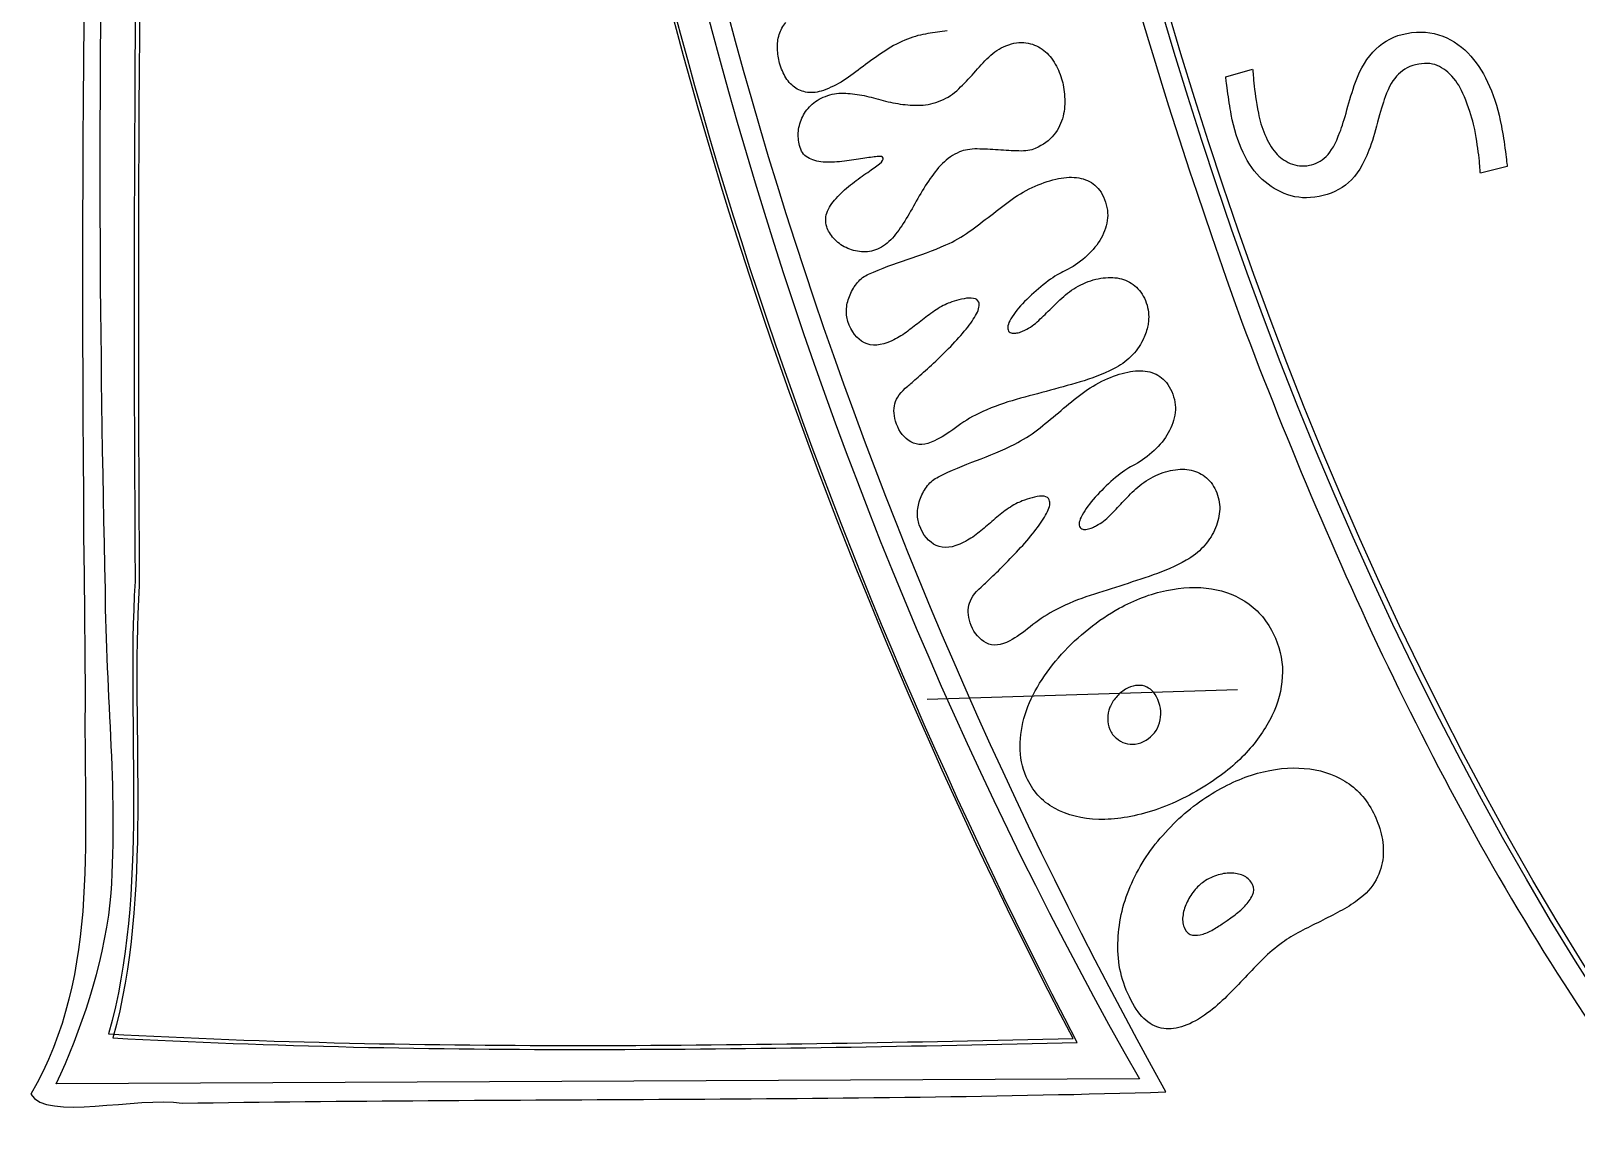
# Model space of a CAD drawing. Extents: x -1 to 139, y 0 to 188.
# Drawn here: x 38.87 to 70.32, y 57.28 to 79.46 of the extents above; entities that cross this region are included whole.
import ezdxf

# ---------------------------------------------------------------- set-up
doc = ezdxf.new("R2010")
doc.units = 0
for name, color, linetype in [('Back_Silk', 7, 'CONTINUOUS'), ('Edge', 7, 'CONTINUOUS'), ('Infill', 7, 'CONTINUOUS')]:
    doc.layers.add(name, color=color, linetype=linetype)

msp = doc.modelspace()

# ---------------------------------------------------------------- linework, layer by layer
at = {"layer": 'Back_Silk', "color": 7}
for points in [[(66.874267, 79.413265)], [(56.220041, 76.876319), (56.220035, 76.876341)], [(58.009815, 67.360461), (58.009824, 67.360461)], [(61.566576, 65.028779), (61.566578, 65.028768)], [(59.130268, 64.283288), (59.130267, 64.283299)], [(62.354408, 61.191053), (62.354392, 61.191086)], [(61.261855, 59.732494), (61.261851, 59.732494)]]:
    msp.add_lwpolyline(points, close=True, dxfattribs=at)
for points in [[(54.110182, 78.807937), (54.110208, 78.807862), (54.110212, 78.807809)], [(63.189376, 78.526909), (63.735973, 78.685151)], [(68.916805, 76.704422), (68.369713, 76.569997)], [(56.489519, 71.462778), (56.489528, 71.462768), (56.489579, 71.462044)]]:
    msp.add_lwpolyline(points, dxfattribs=at)
for points in [[(70.960466, 59.68689), (59.760466, 77.08689), (56.960466, 101.18739), (59.760466, 107.18739)], [(54.103572, 79.387015), (54.129236, 79.479762), (54.174573, 79.563115), (54.239527, 79.636901)], [(54.067895, 79.098659), (54.061134, 79.200367), (54.072989, 79.296569), (54.103572, 79.387015)], [(56.715625, 79.297863), (56.557932, 79.237076), (56.409272, 79.159488), (56.269739, 79.06482)], [(57.126076, 79.407734), (56.994775, 79.389271), (56.857922, 79.352669), (56.715625, 79.297863)], [(57.519942, 79.463554), (57.38765, 79.448438), (57.25636, 79.429868), (57.126076, 79.407734)], [(58.716767, 79.160483), (58.866292, 79.219974), (59.001706, 79.240057), (59.122844, 79.221162)], [(66.242992, 79.092086), (66.413013, 79.259129), (66.623438, 79.366188), (66.874267, 79.413265)], [(66.874275, 79.413195), (67.137902, 79.462673), (67.381303, 79.443442), (67.60448, 79.3555)], [(67.60448, 79.3555), (67.824617, 79.269634), (68.015809, 79.133289), (68.178055, 78.946465)], [(54.110212, 78.807809), (54.0839, 78.902283), (54.069785, 78.99924), (54.067895, 79.098659)], [(56.269739, 79.06482), (56.129165, 78.973801), (55.992154, 78.87787), (55.858737, 78.776874)], [(58.063922, 78.606131), (58.162522, 78.721994), (58.263402, 78.830396), (58.366492, 78.931402)], [(58.366492, 78.931402), (58.469588, 79.032463), (58.586397, 79.108657), (58.716767, 79.160483)], [(59.122844, 79.221162), (59.247838, 79.203779), (59.356943, 79.160591), (59.450233, 79.091609)], [(59.450233, 79.091609), (59.547363, 79.024127), (59.629054, 78.936963), (59.695469, 78.82991)], [(65.828941, 78.418215), (65.931913, 78.702501), (66.069931, 78.927125), (66.242992, 79.092086)], [(68.178055, 78.946465), (68.3267, 78.775639), (68.453755, 78.571618), (68.559218, 78.334402)], [(54.239475, 78.506301), (54.184895, 78.593973), (54.141764, 78.694601), (54.110182, 78.807937)], [(55.858737, 78.776874), (55.725318, 78.675922), (55.592877, 78.579105), (55.461356, 78.486586)], [(59.695469, 78.82991), (59.761886, 78.722804), (59.813167, 78.60977), (59.84938, 78.490463)], [(63.735973, 78.685151), (63.737746, 78.661607), (63.746322, 78.566507), (63.761701, 78.399851)], [(67.11505, 78.786759), (66.943565, 78.754574), (66.80664, 78.686481), (66.704276, 78.582481)], [(67.537387, 78.738842), (67.417076, 78.80105), (67.276297, 78.817022), (67.11505, 78.786759)], [(67.870983, 78.443744), (67.768416, 78.580823), (67.657217, 78.679189), (67.537387, 78.738842)], [(54.440012, 78.295381), (54.360934, 78.348287), (54.294056, 78.418597), (54.239475, 78.506301)], [(54.714695, 78.208141), (54.609597, 78.216779), (54.518026, 78.246255), (54.440012, 78.295381)], [(55.461356, 78.486586), (55.328774, 78.397834), (55.191468, 78.325505), (55.049336, 78.270008)], [(57.754812, 78.282372), (57.861239, 78.385915), (57.964261, 78.493853), (58.063922, 78.606131)], [(59.84938, 78.490463), (59.882399, 78.381683), (59.902441, 78.259644), (59.909638, 78.124152)], [(63.226616, 78.243759), (63.203552, 78.409007), (63.191138, 78.50339), (63.189376, 78.526909)], [(63.761701, 78.399851), (63.777087, 78.233162), (63.807357, 78.029521), (63.852512, 77.788928)], [(65.656032, 77.857152), (65.705269, 78.046571), (65.762906, 78.233592), (65.828941, 78.418215)], [(66.704276, 78.582481), (66.598873, 78.480555), (66.508676, 78.325846), (66.433685, 78.118352)], [(68.102146, 77.974431), (68.025961, 78.182699), (67.948907, 78.339136), (67.870983, 78.443744)], [(68.559218, 78.334402), (68.662125, 78.096698), (68.74192, 77.826837), (68.798605, 77.524817)], [(55.049336, 78.270008), (54.926401, 78.222069), (54.814889, 78.201339), (54.714695, 78.208141)], [(54.74554, 77.944965), (54.82194, 78.020868), (54.921591, 78.082811), (55.044473, 78.130998)], [(55.044473, 78.130998), (55.163503, 78.177641), (55.285679, 78.198587), (55.410963, 78.194052)], [(55.410963, 78.194052), (55.531336, 78.191893), (55.654899, 78.178505), (55.781676, 78.154427)], [(55.781676, 78.154427), (55.908454, 78.13035), (56.03736, 78.099254), (56.168424, 78.061141)], [(56.168424, 78.061141), (56.299487, 78.023027), (56.432218, 77.994199), (56.566594, 77.974441)], [(56.978754, 77.950579), (57.114247, 77.955978), (57.252741, 77.988153), (57.394344, 78.045485)], [(57.394344, 78.045485), (57.528285, 78.099686), (57.648389, 78.178828), (57.754812, 78.282372)], [(59.909638, 78.124152), (59.92065, 77.990248), (59.910152, 77.857088), (59.87812, 77.724447)], [(63.301324, 77.760975), (63.271541, 77.919664), (63.246638, 78.080592), (63.226616, 78.243759)], [(66.433685, 78.118352), (66.384598, 77.984602), (66.333277, 77.81334), (66.279724, 77.604565)], [(54.491079, 77.386208), (54.495339, 77.488564), (54.519688, 77.588383), (54.564182, 77.685491)], [(54.564182, 77.685491), (54.604841, 77.781045), (54.66531, 77.867561), (54.74554, 77.944965)], [(56.566594, 77.974441), (56.700974, 77.95479), (56.83836, 77.9468), (56.978754, 77.950579)], [(59.87812, 77.724447), (59.846092, 77.591827), (59.784074, 77.466031), (59.691981, 77.347026)], [(63.541901, 76.987387), (63.435799, 77.213889), (63.355606, 77.471751), (63.301324, 77.760975)], [(63.852512, 77.788928), (63.879413, 77.645598), (63.923911, 77.500269), (63.986006, 77.352941)], [(65.511176, 77.400729), (65.55547, 77.517679), (65.603755, 77.66982), (65.656032, 77.857152)], [(68.254614, 77.458543), (68.229155, 77.594195), (68.178332, 77.766158), (68.102146, 77.974431)], [(54.526412, 77.091806), (54.497525, 77.189411), (54.485744, 77.287588), (54.491079, 77.386208)], [(63.986006, 77.352941), (64.045058, 77.207702), (64.118667, 77.083736), (64.206834, 76.981044)], [(65.234111, 76.907567), (65.334877, 77.005964), (65.427232, 77.170351), (65.511176, 77.400729)], [(66.279724, 77.604565), (66.22617, 77.39579), (66.166453, 77.205733), (66.100575, 77.034394)], [(68.344223, 76.875223), (68.326276, 77.041431), (68.296406, 77.235871), (68.254614, 77.458543)], [(68.798605, 77.524817), (68.829348, 77.36101), (68.856172, 77.189844), (68.879077, 77.011319)], [(54.715772, 76.865997), (54.620712, 76.911344), (54.557527, 76.986686), (54.526412, 77.091806)], [(58.132403, 77.060333), (57.989956, 77.061164), (57.869201, 77.041006), (57.77008, 76.999329)], [(58.558876, 77.040142), (58.413178, 77.051155), (58.271027, 77.057849), (58.132403, 77.060333)], [(58.979426, 77.019304), (58.844765, 77.022543), (58.704563, 77.029021), (58.558876, 77.040142)], [(59.312644, 77.07113), (59.221369, 77.032152), (59.110277, 77.014661), (58.979426, 77.019304)], [(59.691981, 77.347026), (59.602605, 77.233171), (59.476197, 77.14104), (59.312644, 77.07113)], [(55.040832, 76.790958), (54.914258, 76.797436), (54.805898, 76.822917), (54.715772, 76.865997)], [(55.427563, 76.811472), (55.291364, 76.793117), (55.162464, 76.786207), (55.040832, 76.790958)], [(55.804041, 76.866321), (55.685435, 76.846562), (55.559922, 76.828207), (55.427563, 76.811472)], [(56.095132, 76.905406), (56.015851, 76.897848), (55.918848, 76.88446), (55.804041, 76.866321)], [(55.903122, 76.583137), (55.998328, 76.651806), (56.077329, 76.709483), (56.140492, 76.756418)], [(56.220036, 76.876362), (56.211052, 76.90573), (56.169466, 76.915447), (56.095132, 76.905406)], [(56.140492, 76.756418), (56.202463, 76.806948), (56.228988, 76.846897), (56.220041, 76.876319)], [(57.423673, 76.761709), (57.318572, 76.656006), (57.223797, 76.53807), (57.13946, 76.407674)], [(57.77008, 76.999329), (57.640486, 76.944912), (57.524967, 76.865781), (57.423673, 76.761709)], [(63.93073, 76.440354), (63.777132, 76.581103), (63.647522, 76.763447), (63.541901, 76.987387)], [(64.206834, 76.981044), (64.284915, 76.889713), (64.38315, 76.818064), (64.501541, 76.766098)], [(64.501541, 76.766098), (64.619931, 76.714125), (64.749512, 76.701348), (64.890283, 76.727768)], [(64.890283, 76.727768), (65.015697, 76.751307), (65.130307, 76.81124), (65.234111, 76.907567)], [(66.100575, 77.034394), (65.990886, 76.743543), (65.853188, 76.524277), (65.687481, 76.376596)], [(68.369713, 76.569997), (68.368097, 76.606797), (68.359601, 76.708539), (68.344223, 76.875223)], [(68.879077, 77.011319), (68.9015, 76.835356), (68.914076, 76.733057), (68.916805, 76.704422)], [(55.590904, 76.359422), (55.698944, 76.442019), (55.803043, 76.516595), (55.903122, 76.583137)], [(59.310401, 76.303785), (59.473528, 76.375046), (59.63232, 76.426321), (59.786641, 76.457751)], [(59.786641, 76.457751), (59.937168, 76.487551), (60.074389, 76.491653), (60.198239, 76.470167)], [(60.198239, 76.470167), (60.325894, 76.450409), (60.435119, 76.400742), (60.526026, 76.321417)], [(64.450298, 76.128494), (64.257039, 76.198208), (64.083849, 76.302161), (63.93073, 76.440354)], [(55.292677, 76.090436), (55.379618, 76.185558), (55.479037, 76.275195), (55.590904, 76.359422)], [(57.13946, 76.407674), (57.051315, 76.27567), (56.968886, 76.13953), (56.892212, 75.999234)], [(58.843851, 76.039021), (58.987918, 76.142672), (59.143462, 76.23083), (59.310401, 76.303785)], [(60.526026, 76.321417), (60.620736, 76.243678), (60.69259, 76.130245), (60.74195, 75.980738)], [(65.088834, 76.093337), (64.853362, 76.049142), (64.640517, 76.060861), (64.450298, 76.128494)], [(65.687481, 76.376596), (65.518736, 76.23099), (65.319187, 76.13657), (65.088834, 76.093337)], [(55.068878, 75.478601), (55.035118, 75.586625), (55.041018, 75.692479), (55.086531, 75.79585)], [(55.086531, 75.79585), (55.132053, 75.899286), (55.200778, 75.997431), (55.292677, 76.090436)], [(56.892212, 75.999234), (56.815533, 75.858937), (56.73738, 75.723791), (56.657673, 75.593849)], [(58.405752, 75.706386), (58.549951, 75.822853), (58.695999, 75.933706), (58.843851, 76.039021)], [(60.74195, 75.980738), (60.790161, 75.834698), (60.798903, 75.690849), (60.76812, 75.548706)], [(55.215745, 75.237471), (55.143447, 75.316182), (55.094486, 75.396663), (55.068878, 75.478601)], [(56.657673, 75.593849), (56.577966, 75.463896), (56.493818, 75.348292), (56.40508, 75.247145)], [(57.9665, 75.377768), (58.113991, 75.483903), (58.260396, 75.593482), (58.405752, 75.706386)], [(60.76812, 75.548706), (60.736179, 75.410062), (60.678488, 75.277388), (60.594964, 75.150631)], [(55.46215, 75.052518), (55.365231, 75.099161), (55.283071, 75.160834), (55.215745, 75.237471)], [(56.40508, 75.247145), (56.316342, 75.145977), (56.215123, 75.070485), (56.10126, 75.020883)], [(57.495271, 75.107885), (57.661972, 75.181521), (57.819015, 75.271612), (57.9665, 75.377768)], [(60.594964, 75.150631), (60.510271, 75.027372), (60.40477, 74.914316), (60.278381, 74.811658)], [(55.774711, 74.966898), (55.66327, 74.977695), (55.559073, 75.005875), (55.46215, 75.052518)], [(56.10126, 75.020883), (55.991189, 74.972944), (55.88236, 74.954913), (55.774711, 74.966898)], [(56.708141, 74.810179), (56.971517, 74.892992), (57.233843, 74.992379), (57.495271, 75.107885)], [(55.920764, 74.513283), (56.182269, 74.628519), (56.44478, 74.727355), (56.708141, 74.810179)], [(59.874106, 74.558479), (59.776187, 74.513347), (59.659636, 74.439258), (59.524761, 74.336125)], [(60.278381, 74.811658), (60.151985, 74.708979), (60.017269, 74.624503), (59.874106, 74.558479)], [(55.543913, 74.093279), (55.582757, 74.186781), (55.633512, 74.270522), (55.696092, 74.344612)], [(55.696092, 74.344612), (55.758684, 74.418679), (55.833593, 74.474867), (55.920764, 74.513283)], [(59.524761, 74.336125), (59.389854, 74.233014), (59.2624, 74.120811), (59.142469, 73.999474)], [(59.92952, 74.089802), (60.030287, 74.177582), (60.150281, 74.253884), (60.289472, 74.318785)], [(60.289472, 74.318785), (60.424886, 74.381948), (60.559988, 74.420601), (60.694674, 74.435004)], [(60.694674, 74.435004), (60.828164, 74.452927), (60.952575, 74.446557), (61.067887, 74.416109)], [(61.067887, 74.416109), (61.183208, 74.385662), (61.283833, 74.32833), (61.369882, 74.24435)], [(61.369882, 74.24435), (61.45849, 74.165532), (61.525691, 74.060725), (61.571718, 73.929693)], [(55.472885, 73.813592), (55.480201, 73.910226), (55.503856, 74.003501), (55.543913, 74.093279)], [(57.51392, 73.908174), (57.412045, 73.861747), (57.315699, 73.805279), (57.224919, 73.738737)], [(57.659046, 73.961944), (57.592472, 73.939918), (57.544115, 73.921995), (57.51392, 73.908174)], [(57.864163, 74.011934), (57.793987, 74.000597), (57.725609, 73.983969), (57.659046, 73.961944)], [(58.057485, 74.019492), (57.99758, 74.029209), (57.933132, 74.02705), (57.864163, 74.011934)], [(58.161673, 73.942941), (58.147132, 73.986021), (58.112419, 74.011502), (58.057485, 74.019492)], [(58.118096, 73.705158), (58.167721, 73.802763), (58.182281, 73.88197), (58.161673, 73.942941)], [(59.142469, 73.999474), (59.017558, 73.87994), (58.918413, 73.761778), (58.84502, 73.644997)], [(59.642371, 73.820643), (59.729284, 73.910474), (59.825001, 74.000219), (59.92952, 74.089802)], [(61.571718, 73.929693), (61.615321, 73.805549), (61.629865, 73.67755), (61.615374, 73.545384)], [(55.500559, 73.551991), (55.474839, 73.62973), (55.465595, 73.716948), (55.472885, 73.813592)], [(57.224919, 73.738737), (57.130367, 73.6705), (57.038347, 73.601193), (56.948858, 73.530872)], [(57.903755, 73.393815), (57.995789, 73.507367), (58.067252, 73.611105), (58.118096, 73.705158)], [(58.84502, 73.644997), (58.766646, 73.530041), (58.738593, 73.440329), (58.760709, 73.376227)], [(59.381997, 73.569202), (59.467465, 73.650503), (59.554242, 73.734299), (59.642371, 73.820643)], [(55.834762, 73.116882), (55.68328, 73.192245), (55.571601, 73.337357), (55.500559, 73.551991)], [(56.684319, 73.327726), (56.593673, 73.260893), (56.497476, 73.204079), (56.395686, 73.157371)], [(56.948858, 73.530872), (56.859371, 73.460584), (56.771197, 73.392833), (56.684319, 73.327726)], [(57.592333, 73.042124), (57.707908, 73.163039), (57.811723, 73.280263), (57.903755, 73.393815)], [(58.760709, 73.376227), (58.771768, 73.34416), (58.791662, 73.324509), (58.820355, 73.317383)], [(58.820355, 73.317383), (58.845297, 73.308745), (58.876519, 73.306586), (58.914021, 73.311984)], [(58.914021, 73.311984), (58.947771, 73.315224), (58.98216, 73.323429), (59.017198, 73.335738)], [(59.017198, 73.335738), (59.051003, 73.351609), (59.079178, 73.36489), (59.101712, 73.375579)], [(59.101712, 73.375579), (59.203137, 73.423302), (59.296537, 73.487922), (59.381997, 73.569202)], [(61.595336, 73.431443), (61.574983, 73.341935), (61.543314, 73.253886), (61.500322, 73.167261)], [(61.615374, 73.545384), (61.610706, 73.507162), (61.604027, 73.469157), (61.595336, 73.431443)], [(56.395686, 73.157371), (56.169458, 73.053612), (55.982563, 73.039748), (55.834762, 73.116882)], [(57.244142, 72.703011), (57.355724, 72.810009), (57.471735, 72.923032), (57.592333, 73.042124)], [(61.500322, 73.167261), (61.441663, 73.049304), (61.360686, 72.938559), (61.257359, 72.83508)], [(56.930381, 72.416555), (57.024293, 72.49872), (57.128788, 72.594231), (57.244142, 72.703011)], [(61.257359, 72.83508), (61.157771, 72.73348), (61.040759, 72.649587), (60.906269, 72.583822)], [(56.7183, 72.234215), (56.765943, 72.273624), (56.836388, 72.334303), (56.930381, 72.416555)], [(60.210521, 72.045299), (60.350936, 72.155548), (60.503344, 72.250842), (60.667674, 72.33142)], [(60.906269, 72.583822), (60.682099, 72.4742), (60.454771, 72.385568), (60.224152, 72.318313)], [(60.667674, 72.33142), (60.828257, 72.410131), (60.9852, 72.46864), (61.138401, 72.507056)], [(61.138401, 72.507056), (61.28787, 72.543658), (61.424944, 72.553807), (61.549575, 72.537827)], [(61.549575, 72.537827), (61.677948, 72.523683), (61.788947, 72.478767), (61.882654, 72.40321)], [(61.882654, 72.40321), (61.980102, 72.329466), (62.055921, 72.218969), (62.110406, 72.07145)], [(56.456468, 71.874717), (56.488403, 71.996335), (56.575697, 72.11616), (56.7183, 72.234215)], [(59.535834, 72.125381), (59.302557, 72.065673), (59.070493, 72.002856), (58.839621, 71.936681)], [(60.224152, 72.318313), (59.993535, 72.251047), (59.764107, 72.18674), (59.535834, 72.125381)], [(59.784046, 71.692712), (59.924203, 71.815712), (60.066381, 71.933226), (60.210521, 72.045299)], [(62.110406, 72.07145), (62.163623, 71.927353), (62.177221, 71.783796), (62.151201, 71.640271)], [(56.489579, 71.462044), (56.43423, 71.619087), (56.423273, 71.756803), (56.456468, 71.874717)], [(58.839621, 71.936681), (58.60876, 71.870496), (58.382941, 71.784141), (58.162263, 71.677164)], [(59.356146, 71.34427), (59.499983, 71.457056), (59.642612, 71.573221), (59.784046, 71.692712)], [(56.778277, 71.101132), (56.643155, 71.179627), (56.546767, 71.300348), (56.489519, 71.462778)], [(57.687753, 71.383874), (57.538464, 71.273442), (57.396599, 71.185435), (57.261971, 71.120027)], [(58.162263, 71.677164), (57.99395, 71.595539), (57.835747, 71.49789), (57.687753, 71.383874)], [(62.151201, 71.640271), (62.123906, 71.50019), (62.070623, 71.36499), (61.991305, 71.234583)], [(56.783093, 71.097893), (56.781519, 71.0988), (56.779944, 71.100052), (56.778277, 71.101132)], [(57.261971, 71.120027), (57.078731, 71.030952), (56.919136, 71.023394), (56.783093, 71.097893)], [(58.894246, 71.053183), (59.058374, 71.134376), (59.212312, 71.231485), (59.356146, 71.34427)], [(61.991305, 71.234583), (61.910705, 71.10761), (61.808942, 70.989923), (61.685961, 70.881694)], [(58.117642, 70.719825), (58.378033, 70.814622), (58.636847, 70.925864), (58.894246, 71.053183)], [(61.685961, 70.881694), (61.562974, 70.773453), (61.431061, 70.683007), (61.290107, 70.610634)], [(57.340826, 70.387168), (57.598284, 70.514238), (57.85727, 70.625016), (58.117642, 70.719825)], [(61.290107, 70.610634), (61.193698, 70.561076), (61.079608, 70.481912), (60.948153, 70.372819)], [(61.713195, 70.389954), (61.846497, 70.459163), (61.98028, 70.503852), (62.114439, 70.524388)], [(62.114439, 70.524388), (62.247289, 70.548357), (62.371842, 70.547709), (62.48808, 70.522228)], [(62.48808, 70.522228), (62.604325, 70.497179), (62.706735, 70.444706), (62.795431, 70.365067)], [(56.977796, 69.951066), (57.013648, 70.045972), (57.06168, 70.131851), (57.121831, 70.208586)], [(57.121831, 70.208586), (57.181977, 70.285352), (57.255006, 70.344812), (57.340826, 70.387168)], [(60.948153, 70.372819), (60.816669, 70.263715), (60.692924, 70.145909), (60.577009, 70.019271)], [(61.082634, 69.863146), (61.166569, 69.956864), (61.259311, 70.050787), (61.36086, 70.144991)], [(61.36086, 70.144991), (61.458719, 70.237306), (61.576175, 70.318845), (61.713195, 70.389954)], [(62.795431, 70.365067), (62.886515, 70.290675), (62.957029, 70.18955), (63.007231, 70.061368)], [(56.915658, 69.668983), (56.919919, 69.765724), (56.940619, 69.859734), (56.977796, 69.951066)], [(58.952004, 69.855523), (58.851689, 69.804561), (58.757221, 69.743839), (58.668646, 69.673291)], [(59.095316, 69.915662), (59.029492, 69.890613), (58.981737, 69.870639), (58.952004, 69.855523)], [(59.298716, 69.974722), (59.228938, 69.960254), (59.161132, 69.940603), (59.095316, 69.915662)], [(59.491717, 69.99081), (59.431506, 69.998368), (59.367171, 69.992969), (59.298716, 69.974722)], [(59.598368, 69.918901), (59.582429, 69.961334), (59.546891, 69.985195), (59.491717, 69.99081)], [(59.562581, 69.679218), (59.608992, 69.779091), (59.620958, 69.858859), (59.598368, 69.918901)], [(60.577009, 70.019271), (60.456054, 69.894219), (60.360814, 69.771684), (60.291282, 69.651654)], [(60.830618, 69.600152), (60.913374, 69.685232), (60.997372, 69.772904), (61.082634, 69.863146)], [(63.007231, 70.061368), (63.05479, 69.939934), (63.073443, 69.813371), (63.063255, 69.681248)], [(56.951557, 69.409304), (56.92341, 69.485639), (56.911426, 69.572274), (56.915658, 69.668983)], [(58.668646, 69.673291), (58.576352, 69.600843), (58.486629, 69.527499), (58.399466, 69.453215)], [(59.358518, 69.358352), (59.446792, 69.476018), (59.514832, 69.58292), (59.562581, 69.679218)], [(60.291282, 69.651654), (60.216715, 69.533221), (60.191628, 69.442267), (60.215863, 69.379169)], [(60.556812, 69.393961), (60.656627, 69.446327), (60.747865, 69.515071), (60.830618, 69.600152)], [(63.063255, 69.681248), (63.051734, 69.552505), (63.017381, 69.42551), (62.960167, 69.300113)], [(57.299356, 68.989796), (57.145537, 69.058357), (57.029311, 69.198351), (56.951557, 69.409304)], [(58.141644, 69.238365), (58.053213, 69.167537), (57.958902, 69.106436), (57.858674, 69.055226)], [(58.399466, 69.453215), (58.312303, 69.378932), (58.226369, 69.307315), (58.141644, 69.238365)], [(59.05877, 68.99269), (59.170319, 69.11881), (59.270245, 69.240687), (59.358518, 69.358352)], [(60.215863, 69.379169), (60.227978, 69.347642), (60.24852, 69.328855), (60.277445, 69.323025)], [(60.277445, 69.323025), (60.302674, 69.315467), (60.333951, 69.314387), (60.371273, 69.321945)], [(60.371273, 69.321945), (60.404893, 69.327343), (60.439014, 69.336413), (60.473635, 69.350341)], [(60.473635, 69.350341), (60.506906, 69.367724), (60.534631, 69.3823), (60.556812, 69.393961)], [(62.960167, 69.300113), (62.905288, 69.180104), (62.827994, 69.066002), (62.728229, 68.957902)], [(57.858674, 69.055226), (57.635908, 68.941382), (57.449562, 68.919313), (57.299356, 68.989796)], [(58.721904, 68.637856), (58.829894, 68.749919), (58.942144, 68.868189), (59.05877, 68.99269)], [(62.728229, 68.957902), (62.632137, 68.851767), (62.518128, 68.762422), (62.386089, 68.690103)], [(58.417764, 68.337127), (58.50891, 68.423611), (58.610193, 68.52384), (58.721904, 68.637856)], [(62.386089, 68.690103), (62.166, 68.569554), (61.94207, 68.469704), (61.714064, 68.39108)], [(58.211838, 68.14507), (58.258166, 68.186746), (58.32653, 68.250556), (58.417764, 68.337127)], [(61.714064, 68.39108), (61.486062, 68.312477), (61.259096, 68.236952), (61.033125, 68.164558)], [(57.962256, 67.773123), (57.990005, 67.896522), (58.073226, 68.020493), (58.211838, 68.14507)], [(60.34382, 67.942582), (60.11532, 67.865491), (59.892541, 67.768502), (59.67566, 67.651084)], [(61.033125, 68.164558), (60.802092, 68.093622), (60.572328, 68.019684), (60.34382, 67.942582)], [(61.020262, 67.71321), (61.335338, 67.886859), (61.656574, 68.006673), (61.983279, 68.074576)], [(61.983279, 68.074576), (62.304934, 68.143893), (62.610034, 68.15523), (62.898437, 68.10999)], [(62.898437, 68.10999), (63.181852, 68.066046), (63.437102, 67.960851), (63.664935, 67.795041)], [(58.009825, 67.360385), (57.948873, 67.515657), (57.933118, 67.653395), (57.962256, 67.773123)], [(59.67566, 67.651084), (59.510242, 67.561577), (59.355542, 67.456306), (59.21172, 67.335055)], [(60.402835, 67.295862), (60.601846, 67.45717), (60.807772, 67.596095), (61.020262, 67.71321)], [(63.664935, 67.795041), (63.89144, 67.632503), (64.068421, 67.402796), (64.197935, 67.104593)], [(58.316707, 67.007312), (58.176087, 67.080084), (58.073607, 67.197955), (58.009815, 67.360461)], [(59.21172, 67.335055), (59.066463, 67.217346), (58.927838, 67.122451), (58.795558, 67.050608)], [(59.847805, 66.775316), (60.017283, 66.964685), (60.202394, 67.138053), (60.402835, 67.295862)], [(58.795558, 67.050608), (58.615522, 66.952787), (58.45597, 66.938103), (58.316707, 67.007312)], [(64.197935, 67.104593), (64.308946, 66.848995), (64.356311, 66.58694), (64.340301, 66.316022)], [(59.40203, 66.187181), (59.528206, 66.393523), (59.676884, 66.589478), (59.847805, 66.775316)], [(59.105582, 65.551722), (59.173332, 65.76695), (59.272202, 65.978787), (59.40203, 66.187181)], [(61.15198, 66.063112), (61.075764, 66.01906), (61.010887, 65.964319), (60.957413, 65.898674)], [(61.539045, 66.126275), (61.418963, 66.16374), (61.289879, 66.142902), (61.15198, 66.063112)], [(61.804554, 65.856792), (61.742378, 66.000403), (61.654086, 66.09017), (61.539045, 66.126275)], [(64.340301, 66.316022), (64.326432, 66.050631), (64.255918, 65.786557), (64.128559, 65.522926)], [(60.957413, 65.898674), (60.90246, 65.836591), (60.861068, 65.769217), (60.833284, 65.696618)], [(61.841371, 65.38168), (61.88645, 65.538031), (61.874132, 65.696078), (61.804554, 65.856792)], [(59.006903, 64.902681), (59.004865, 65.120025), (59.037837, 65.336494), (59.105582, 65.551722)], [(60.788591, 65.468337), (60.785099, 65.392218), (60.799186, 65.31761), (60.830862, 65.24459)], [(60.833284, 65.696618), (60.801877, 65.621903), (60.786969, 65.545805), (60.788591, 65.468337)], [(64.128559, 65.522926), (64.003321, 65.264856), (63.829164, 65.014052), (63.605782, 64.771195)], [(60.830862, 65.24459), (60.862537, 65.171602), (60.906511, 65.112326), (60.962683, 65.067001)], [(61.566577, 65.028779), (61.703395, 65.110944), (61.794809, 65.228815), (61.841371, 65.38168)], [(59.130267, 64.283245), (59.04491, 64.48002), (59.003754, 64.686837), (59.006903, 64.902681)], [(60.962683, 65.067001), (61.015246, 65.019494), (61.07564, 64.985591), (61.143801, 64.965077)], [(61.143801, 64.965077), (61.206836, 64.945966), (61.275061, 64.940999), (61.348471, 64.950069)], [(61.348471, 64.950069), (61.42188, 64.958706), (61.49456, 64.985483), (61.566576, 65.028779)], [(63.605782, 64.771195), (63.377337, 64.529428), (63.108582, 64.3096), (62.799015, 64.11385)], [(63.835416, 64.353544), (64.16964, 64.448126), (64.487236, 64.480722), (64.78792, 64.453201)], [(59.706117, 63.641588), (59.445469, 63.785858), (59.252863, 64.000654), (59.130268, 64.283288)], [(62.848566, 63.904042), (63.171853, 64.110039), (63.501204, 64.259005), (63.835416, 64.353544)], [(64.78792, 64.453201), (65.090669, 64.431175), (65.364667, 64.345338), (65.610926, 64.196231)], [(65.610926, 64.196231), (65.85573, 64.050213), (66.050441, 63.83424), (66.197867, 63.546413)], [(62.799015, 64.11385), (62.428771, 63.879728), (62.055456, 63.702311), (61.677486, 63.584181)], [(61.907827, 63.091415), (62.186167, 63.412335), (62.500384, 63.682185), (62.848566, 63.904042)], [(60.604155, 63.415704), (60.26487, 63.425421), (59.965262, 63.500785), (59.706117, 63.641588)], [(61.677486, 63.584181), (61.295949, 63.463816), (60.938372, 63.407304), (60.604155, 63.415704)], [(66.197867, 63.546413), (66.264459, 63.416406), (66.316621, 63.274403), (66.35464, 63.119963)], [(61.244977, 62.047862), (61.402792, 62.4243), (61.624318, 62.771629), (61.907827, 63.091415)], [(66.35464, 63.119963), (66.392659, 62.965522), (66.404112, 62.808803), (66.388996, 62.649126)], [(66.388996, 62.649126), (66.375695, 62.495042), (66.329061, 62.341595), (66.248918, 62.188568)], [(63.037047, 62.285137), (62.934534, 62.256093), (62.835878, 62.209882), (62.741201, 62.146179)], [(63.320042, 62.323035), (63.228745, 62.327353), (63.134403, 62.315477), (63.037047, 62.285137)], [(63.56954, 62.25998), (63.49449, 62.297338), (63.411347, 62.318284), (63.320042, 62.323035)], [(63.731775, 62.092119), (63.695127, 62.164351), (63.641102, 62.220268), (63.56954, 62.25998)], [(60.994415, 60.887257), (61.001519, 61.287794), (61.085533, 61.674976), (61.244977, 62.047862)], [(62.545596, 61.960611), (62.481861, 61.881685), (62.430246, 61.797187), (62.390837, 61.707118)], [(62.741201, 62.146179), (62.671072, 62.098996), (62.605822, 62.037194), (62.545596, 61.960611)], [(63.730966, 61.871708), (63.766494, 61.949771), (63.766753, 62.023147), (63.731775, 62.092119)], [(66.248918, 62.188568), (66.168814, 62.035629), (66.043299, 61.895667), (65.871984, 61.769849)], [(62.390837, 61.707118), (62.349741, 61.620418), (62.324351, 61.530566), (62.31474, 61.437517)], [(63.35121, 61.452989), (63.429407, 61.512049), (63.504221, 61.577759), (63.575716, 61.649927)], [(63.575716, 61.649927), (63.642028, 61.723022), (63.693768, 61.796939), (63.730966, 61.871708)], [(65.871984, 61.769849), (65.762324, 61.689303), (65.642427, 61.614307), (65.512251, 61.545152)], [(62.31474, 61.437517), (62.30343, 61.347902), (62.316666, 61.265628), (62.354408, 61.191053)], [(62.962972, 61.188948), (63.037652, 61.236455), (63.102808, 61.279643), (63.158386, 61.318447)], [(63.158386, 61.318447), (63.207025, 61.35235), (63.271299, 61.397265), (63.35121, 61.452989)], [(65.113729, 61.33921), (64.973074, 61.271729), (64.837494, 61.203934), (64.706947, 61.135567)], [(65.512251, 61.545152), (65.382066, 61.475943), (65.249225, 61.407318), (65.113729, 61.33921)], [(62.354392, 61.190999), (62.392134, 61.116392), (62.44494, 61.072804), (62.512572, 61.060247)], [(62.512572, 61.060247), (62.578492, 61.05161), (62.650502, 61.058088), (62.72861, 61.080222)], [(62.72861, 61.080222), (62.804996, 61.106027), (62.883095, 61.142305), (62.962972, 61.188948)], [(64.706947, 61.135567), (64.572961, 61.064739), (64.450979, 60.989408), (64.341018, 60.90938)], [(61.261851, 59.732516), (61.071221, 60.101299), (60.98208, 60.487994), (60.994415, 60.887257)], [(64.341018, 60.90938), (64.200146, 60.806809), (64.068796, 60.695502), (63.947128, 60.574975)], [(63.947128, 60.574975), (63.822031, 60.451943), (63.700544, 60.326676), (63.582721, 60.199077)], [(63.582721, 60.199077), (63.461468, 60.068962), (63.338619, 59.941859), (63.214111, 59.817866)], [(63.214111, 59.817866), (63.089605, 59.693873), (62.95722, 59.58003), (62.816764, 59.476713)], [(61.926372, 59.159151), (61.665049, 59.193053), (61.441772, 59.384431), (61.261855, 59.732494)], [(62.816764, 59.476713), (62.480843, 59.229601), (62.184799, 59.122668), (61.926372, 59.159151)]]:
    msp.add_open_spline(points, degree=3, dxfattribs=at)
at = {"layer": 'Edge', "color": 7}
for points in [[(43.607152, 115.940134), (41.022424, 100.187882), (40.911994, 84.180132), (40.993521, 68.255972)], [(60.08195, 58.954823), (54.614823, 69.401783), (50.854695, 80.771862), (49.532145, 92.510205)], [(40.993521, 68.255972), (40.811132, 65.207972), (41.273395, 61.991692), (40.457011, 59.048923)], [(40.457011, 59.048923), (46.978208, 58.693332), (53.546338, 58.812312), (60.08195, 58.954823)]]:
    msp.add_open_spline(points, degree=3, dxfattribs=at)
at = {"layer": 'Infill', "color": 7}
msp.add_lwpolyline([(57.114168, 65.86041), (63.431297, 66.05782)], dxfattribs=at)
at = {"layer": 'Infill', "color": 1}
msp.add_lwpolyline([(61.432049, 58.13886), (39.388779, 58.03502)], dxfattribs=at)
at = {"layer": 'Infill', "color": 7}
for points in [[(42.81382, 117.323442), (40.052332, 100.361233), (39.768307, 83.12417), (39.981717, 65.9743)], [(43.692724, 115.859411), (41.107996, 100.107159), (40.997567, 84.09941), (41.079093, 68.17525)], [(70.825742, 59.71053), (59.625742, 77.11053), (56.825742, 101.211024), (59.625742, 107.211024)], [(58.30934, 102.549485), (57.800981, 92.643189), (60.184558, 82.8254), (63.508887, 73.55704)], [(61.972108, 57.86797), (55.659234, 69.22013), (51.538281, 81.85289), (50.411439, 94.814148)], [(60.167522, 58.8741), (54.700396, 69.32106), (50.940268, 80.69114), (49.617718, 92.429483)], [(63.508887, 73.55704), (65.422433, 68.49476), (67.720294, 63.48791), (70.774796, 59.0138)], [(41.079093, 68.17525), (40.896704, 65.12725), (41.358968, 61.91097), (40.542583, 58.9682)], [(39.981717, 65.9743), (39.921127, 63.23794), (40.31824, 60.30374), (38.874628, 57.82318)], [(40.542583, 58.9682), (47.06378, 58.61261), (53.63191, 58.73159), (60.167522, 58.8741)], [(41.955643, 57.6405), (48.627358, 57.745), (55.302136, 57.6754), (61.972108, 57.86797)], [(38.874628, 57.82318), (39.178711, 57.27566), (41.037638, 57.78198), (41.955643, 57.6405)]]:
    msp.add_open_spline(points, degree=3, dxfattribs=at)
at = {"layer": 'Infill', "color": 1}
for points in [[(49.810905, 97.29959), (50.725885, 83.5412), (54.668755, 69.94963), (61.432049, 58.13886)], [(40.390935, 68.09452), (40.274635, 73.07306), (40.239115, 78.2901), (40.359735, 83.36014)], [(40.490535, 61.71561), (40.668185, 63.83742), (40.399935, 65.96838), (40.390935, 68.09452)], [(39.388779, 58.03502), (39.897415, 59.12049), (40.336725, 60.39724), (40.490535, 61.71561)]]:
    msp.add_open_spline(points, degree=3, dxfattribs=at)

doc.saveas('drawing.dxf')
